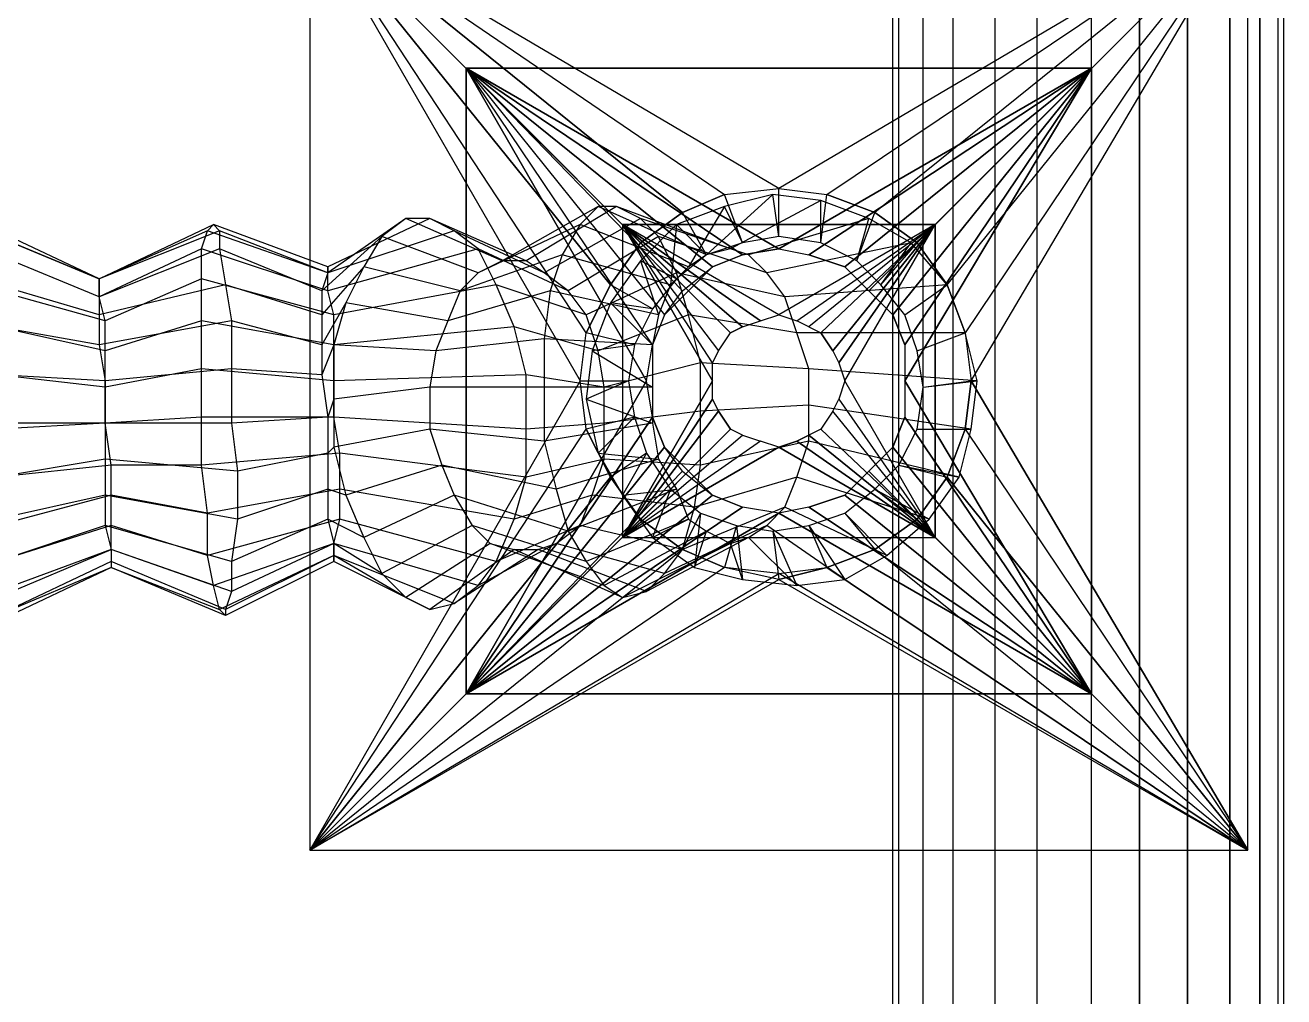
# Model space of a CAD drawing. Header units: metres. Extents: x 114 to 218, y 8 to 180.
# Drawn here: x 136.959 to 140.179, y 49.302 to 51.788 of the extents above; entities that cross this region are included whole.
import ezdxf

# ---------------------------------------------------------------- set-up
doc = ezdxf.new("R2010")
doc.units = ezdxf.units.M
doc.header["$MEASUREMENT"] = 0
for name, color, linetype in [('M-SA2S-ADist', 7, 'Continuous'), ('M-SA2S-Flex', 7, 'Continuous'), ('M-SA4S-Round', 7, 'Continuous')]:
    doc.layers.add(name, color=color, linetype=linetype)

msp = doc.modelspace()

# ---------------------------------------------------------------- linework, layer by layer
at = {"layer": 'M-SA2S-ADist', "color": 3, "true_color": 0x00ff00}
for points in [[(140.0865, 52.0774), (137.6869, 52.0774), (137.6869, 49.6778), (140.0865, 49.6778), (140.0865, 52.0774), (137.6869, 52.0774), (137.6869, 49.6778), (140.0865, 49.6778), (140.0865, 52.0774)], [(138.7483, 51.3544), (138.8867, 51.3698), (137.6869, 52.0774), (138.3791, 50.8776), (138.3945, 51.0007)], [(138.3945, 51.0007), (137.6869, 52.0774), (138.3791, 50.8776), (138.3945, 51.0007)], [(138.8867, 51.3698), (137.6869, 52.0774), (138.7483, 51.3544), (138.8867, 51.3698)], [(138.7483, 51.3544), (138.6406, 51.3083), (137.6869, 52.0774), (138.7483, 51.3544)], [(138.456, 51.1237), (138.3945, 51.0007), (137.6869, 52.0774), (138.456, 51.1237)], [(137.6869, 52.0774), (138.5329, 51.2314)], [(138.456, 51.1237), (137.6869, 52.0774), (138.6406, 51.3083)], [(137.6869, 52.0774), (138.5329, 51.2314)], [(139.3635, 51.0007), (139.3789, 50.8776), (140.0865, 52.0774), (138.8867, 51.3698), (139.0098, 51.3544)], [(139.0098, 51.3544), (140.0865, 52.0774), (138.8867, 51.3698), (139.0098, 51.3544)], [(139.1328, 51.3083), (139.0098, 51.3544), (140.0865, 52.0774), (139.1328, 51.3083)], [(139.2405, 51.2314), (140.0865, 52.0774), (139.1328, 51.3083)], [(140.0865, 52.0774), (139.2405, 51.2314)], [(139.3635, 51.0007), (139.3174, 51.1237), (140.0865, 52.0774), (139.3635, 51.0007)], [(139.3174, 51.1237), (140.0865, 52.0774)], [(139.3789, 50.8776), (140.0865, 52.0774), (139.3635, 51.0007), (139.3789, 50.8776)], [(138.0868, 51.6775), (138.0868, 50.0778), (139.6865, 50.0778), (139.6865, 51.6775), (138.0868, 51.6775)], [(139.6865, 50.0778), (138.0868, 50.0778), (138.0868, 51.6775), (139.6865, 51.6775), (139.6865, 50.0778)], [(139.6865, 51.6775), (139.2097, 50.8776), (139.6865, 50.0778), (138.8867, 50.5392), (138.0868, 50.0778), (138.5483, 50.8776), (138.0868, 51.6775), (138.8867, 51.216), (139.6865, 51.6775)], [(138.0868, 51.6775), (138.5483, 50.8776), (138.0868, 50.0778), (138.8867, 50.5392), (139.6865, 50.0778), (139.2097, 50.8776), (139.6865, 51.6775), (138.8867, 51.216), (138.0868, 51.6775)], [(138.5637, 50.7853), (138.5483, 50.8776), (138.5637, 50.9699), (138.0868, 51.6775), (138.5944, 51.0468), (138.5637, 50.9699)], [(138.5944, 51.0468), (138.656, 51.1083), (138.0868, 51.6775), (138.7175, 51.1699), (138.656, 51.1083)], [(138.7175, 51.1699), (138.7944, 51.2006), (138.0868, 51.6775), (138.7944, 51.2006), (138.8867, 51.216), (138.7944, 51.2006), (138.7175, 51.1699), (138.0868, 51.6775), (138.6406, 51.1083), (138.7175, 51.1699)], [(138.5944, 51.0468), (138.5637, 50.9699), (138.0868, 51.6775), (138.5944, 51.0468), (138.6406, 51.1083)], [(138.0868, 51.6775), (138.0868, 51.6775)], [(138.0868, 51.6775), (138.0868, 51.6775)], [(138.8867, 51.216), (138.9636, 51.2006), (139.6865, 51.6775), (139.0559, 51.1699), (138.9636, 51.2006)], [(139.6865, 51.6775), (138.9636, 51.2006), (139.0559, 51.1699)], [(139.0559, 51.1699), (139.1174, 51.1083), (139.6865, 51.6775), (139.1789, 51.0468), (139.1174, 51.1083)], [(139.1174, 51.1083), (139.0559, 51.1699), (139.6865, 51.6775), (139.1174, 51.1083), (139.1789, 51.0468)], [(139.1789, 51.0468), (139.2097, 50.9699), (139.6865, 51.6775)], [(139.2097, 50.9699), (139.1789, 51.0468), (139.6865, 51.6775), (139.2097, 50.9699), (139.2097, 50.8776), (139.2097, 50.7853)], [(139.6865, 51.6775), (139.6865, 51.6775)], [(139.6865, 51.6775), (139.6865, 51.6775)], [(138.7483, 51.3544), (138.6406, 51.3083), (138.7483, 51.3544), (138.8867, 51.3698), (139.0098, 51.3544)], [(138.7483, 51.3544), (138.7483, 51.3544)], [(138.7483, 51.3544), (138.7483, 51.3544)], [(138.7483, 51.3544), (138.7483, 51.3544)], [(138.8867, 51.3698), (138.8867, 51.3698)], [(138.8867, 51.3698), (138.8867, 51.3698)], [(138.8867, 51.3698), (138.8867, 51.3698)], [(139.1328, 51.3083), (139.0098, 51.3544), (139.1328, 51.3083)], [(139.0098, 51.3544), (139.0098, 51.3544)], [(139.0098, 51.3544), (139.0098, 51.3544)], [(139.0098, 51.3544), (139.0098, 51.3544)], [(138.456, 51.1237), (138.5329, 51.2314), (138.6406, 51.3083)], [(138.6406, 51.3083), (138.5329, 51.2314), (138.6406, 51.3083)], [(138.6406, 51.3083), (138.6406, 51.3083)], [(138.6406, 51.3083), (138.6406, 51.3083)], [(138.6406, 51.3083), (138.6406, 51.3083)], [(139.2405, 51.2314), (139.1328, 51.3083), (139.2405, 51.2314)], [(139.1328, 51.3083), (139.2405, 51.2314), (139.3174, 51.1237)], [(139.1328, 51.3083), (139.1328, 51.3083)], [(139.1328, 51.3083), (139.1328, 51.3083)], [(139.1328, 51.3083), (139.1328, 51.3083)], [(138.7175, 50.8315), (138.7175, 50.8776), (138.7175, 50.9238), (138.4868, 51.2775), (138.7329, 50.9545), (138.7175, 50.9238)], [(138.7329, 50.9545), (138.7636, 51.0007), (138.4868, 51.2775), (138.7944, 51.016), (138.7636, 51.0007)], [(138.7944, 51.016), (138.8405, 51.0314), (138.4868, 51.2775)], [(139.2866, 50.4777), (139.2866, 51.2775), (138.4868, 51.2775), (138.4868, 50.4777), (139.2866, 50.4777), (139.0559, 50.8776), (139.2866, 51.2775), (138.8867, 51.0468), (138.4868, 51.2775), (138.7175, 50.8776), (138.4868, 50.4777), (138.8867, 50.7084), (139.2866, 50.4777)], [(138.4868, 51.2775), (138.4868, 50.4777), (138.7175, 50.8776), (138.4868, 51.2775)], [(138.7175, 50.9238), (138.4868, 51.2775)], [(138.7636, 51.0007), (138.4868, 51.2775), (138.7329, 50.9545), (138.7636, 51.0007), (138.7944, 51.016), (138.4868, 51.2775), (138.8405, 51.0314)], [(138.8867, 51.0468), (138.4868, 51.2775), (139.2866, 51.2775), (138.8867, 51.0468)], [(138.4868, 51.2775), (138.4868, 51.2775)], [(138.4868, 51.2775), (138.4868, 51.2775)], [(138.7944, 51.016), (138.8405, 51.0314), (138.8867, 51.0468), (138.9328, 51.0314), (139.2866, 51.2775)], [(138.8405, 51.0314), (138.8867, 51.0468), (138.9328, 51.0314), (139.2866, 51.2775), (138.9636, 51.016), (138.9328, 51.0314)], [(138.9636, 51.016), (138.9944, 51.0007), (139.2866, 51.2775), (138.9636, 51.016), (138.9328, 51.0314)], [(138.9636, 51.016), (138.9944, 51.0007), (139.2866, 51.2775), (139.0251, 50.9545), (138.9944, 51.0007)], [(138.9944, 51.0007), (139.0251, 50.9545), (139.2866, 51.2775), (139.0405, 50.9238)], [(139.0251, 50.9545), (139.0405, 50.9238), (139.2866, 51.2775)], [(139.0559, 50.8776), (139.2866, 51.2775), (139.2866, 50.4777), (139.0559, 50.8776)], [(139.2866, 51.2775), (139.2866, 51.2775)], [(139.2866, 51.2775), (139.2866, 51.2775)], [(138.5329, 51.2314), (138.456, 51.1237), (138.5329, 51.2314)], [(138.5329, 51.2314), (138.5329, 51.2314)], [(138.5329, 51.2314), (138.5329, 51.2314)], [(138.5329, 51.2314), (138.5329, 51.2314)], [(139.3174, 51.1237), (139.2405, 51.2314), (139.3174, 51.1237)], [(139.2405, 51.2314), (139.2405, 51.2314)], [(139.2405, 51.2314), (139.2405, 51.2314)], [(139.2405, 51.2314), (139.2405, 51.2314)], [(138.7944, 51.2006), (138.7944, 51.2006)], [(138.8867, 51.216), (138.9636, 51.2006)], [(138.8867, 51.216), (138.8867, 51.216)], [(138.8867, 51.216), (138.8867, 51.216)], [(138.9636, 51.2006), (138.9636, 51.2006)], [(138.9636, 51.2006), (138.9636, 51.2006)], [(138.7175, 51.1699), (138.7175, 51.1699)], [(138.7175, 51.1699), (138.7175, 51.1699)], [(139.0559, 51.1699), (139.0559, 51.1699)], [(139.0559, 51.1699), (139.0559, 51.1699)], [(138.456, 51.1237), (138.3945, 51.0007), (138.456, 51.1237)], [(138.456, 51.1237), (138.456, 51.1237)], [(138.456, 51.1237), (138.456, 51.1237)], [(138.456, 51.1237), (138.456, 51.1237)], [(138.6406, 51.1083), (138.6406, 51.1083)], [(138.656, 51.1083), (138.656, 51.1083)], [(139.1174, 51.1083), (139.1174, 51.1083)], [(139.1174, 51.1083), (139.1174, 51.1083)], [(139.3635, 51.0007), (139.3174, 51.1237), (139.3635, 51.0007), (139.3789, 50.8776), (139.3635, 50.7546)], [(139.3174, 51.1237), (139.3174, 51.1237)], [(139.3174, 51.1237), (139.3174, 51.1237)], [(139.3174, 51.1237), (139.3174, 51.1237)], [(138.5944, 51.0468), (138.5944, 51.0468)], [(138.5944, 51.0468), (138.5944, 51.0468)], [(138.8405, 51.0314), (138.8405, 51.0314)], [(138.8405, 51.0314), (138.8405, 51.0314)], [(138.8867, 51.0468), (138.8867, 51.0468)], [(138.8867, 51.0468), (138.8867, 51.0468)], [(138.9328, 51.0314), (138.9328, 51.0314)], [(138.9328, 51.0314), (138.9328, 51.0314)], [(139.1789, 51.0468), (139.1789, 51.0468)], [(139.1789, 51.0468), (139.1789, 51.0468)], [(138.3945, 50.7546), (138.456, 50.6315), (138.3945, 50.7546), (138.3791, 50.8776), (138.3945, 51.0007)], [(138.3945, 51.0007), (138.3945, 51.0007)], [(138.3945, 51.0007), (138.3945, 51.0007)], [(138.3945, 51.0007), (138.3945, 51.0007)], [(138.7636, 51.0007), (138.7636, 51.0007)], [(138.7636, 51.0007), (138.7636, 51.0007)], [(138.7944, 51.016), (138.7944, 51.016)], [(138.7944, 51.016), (138.7944, 51.016)], [(138.9636, 51.016), (138.9636, 51.016)], [(138.9636, 51.016), (138.9636, 51.016)], [(138.9944, 51.0007), (138.9944, 51.0007)], [(138.9944, 51.0007), (138.9944, 51.0007)], [(139.3635, 51.0007), (139.3635, 51.0007)], [(139.3635, 51.0007), (139.3635, 51.0007)], [(139.3635, 51.0007), (139.3635, 51.0007)], [(138.5637, 50.7853), (138.5944, 50.7084), (138.0868, 50.0778), (138.5637, 50.7853), (138.5483, 50.8776), (138.5637, 50.9699)], [(138.5637, 50.9699), (138.5637, 50.9699)], [(138.5637, 50.9699), (138.5637, 50.9699)], [(139.2097, 50.9699), (139.2097, 50.8776), (139.2097, 50.7853), (139.6865, 50.0778), (139.1789, 50.7084), (139.2097, 50.7853)], [(139.2097, 50.9699), (139.2097, 50.9699)], [(139.2097, 50.9699), (139.2097, 50.9699)], [(138.7175, 50.8315), (138.7175, 50.8776), (138.7175, 50.9238), (138.7329, 50.9545)], [(138.7329, 50.9545), (138.7329, 50.9545)], [(138.7329, 50.9545), (138.7329, 50.9545)], [(139.0251, 50.9545), (139.0405, 50.9238), (139.0559, 50.8776), (139.0405, 50.8315), (139.2866, 50.4777)], [(139.0251, 50.9545), (139.0251, 50.9545)], [(139.0251, 50.9545), (139.0251, 50.9545)], [(138.7175, 50.9238), (138.7175, 50.9238)], [(138.7175, 50.9238), (138.7175, 50.9238)], [(139.0405, 50.9238), (139.0559, 50.8776), (139.0405, 50.8315), (139.2866, 50.4777), (139.0251, 50.8007), (139.0405, 50.8315)], [(139.0405, 50.9238), (139.0405, 50.9238)], [(139.0405, 50.9238), (139.0405, 50.9238)], [(138.3945, 50.7546), (138.3791, 50.8776), (137.6869, 49.6778), (138.8867, 50.3854), (138.7483, 50.4008)], [(138.3791, 50.8776), (137.6869, 49.6778), (138.3945, 50.7546), (138.3791, 50.8776)], [(138.3791, 50.8776), (138.3791, 50.8776)], [(138.3791, 50.8776), (138.3791, 50.8776)], [(138.3791, 50.8776), (138.3791, 50.8776)], [(138.5483, 50.8776), (138.5483, 50.8776)], [(138.5483, 50.8776), (138.5483, 50.8776)], [(138.7175, 50.8776), (138.7175, 50.8776)], [(138.7175, 50.8776), (138.7175, 50.8776)], [(139.0559, 50.8776), (139.0559, 50.8776)], [(139.0559, 50.8776), (139.0559, 50.8776)], [(139.2097, 50.8776), (139.2097, 50.8776)], [(139.2097, 50.8776), (139.2097, 50.8776)], [(139.3635, 50.7546), (139.3789, 50.8776), (140.0865, 49.6778)], [(139.3635, 50.7546), (140.0865, 49.6778), (139.3789, 50.8776), (139.3635, 50.7546)], [(139.3789, 50.8776), (139.3789, 50.8776)], [(139.3789, 50.8776), (139.3789, 50.8776)], [(139.3789, 50.8776), (139.3789, 50.8776)], [(138.7329, 50.8007), (138.7175, 50.8315), (138.4868, 50.4777)], [(138.4868, 50.4777), (138.7175, 50.8315), (138.7329, 50.8007)], [(138.7175, 50.8315), (138.7175, 50.8315)], [(138.7175, 50.8315), (138.7175, 50.8315)], [(139.0251, 50.8007), (138.9944, 50.7546), (139.2866, 50.4777), (139.0251, 50.8007), (139.0405, 50.8315)], [(139.0405, 50.8315), (139.0405, 50.8315)], [(139.0405, 50.8315), (139.0405, 50.8315)], [(138.5944, 50.7084), (138.5637, 50.7853), (138.0868, 50.0778)], [(138.7944, 50.7392), (138.7636, 50.7546), (138.4868, 50.4777), (138.7329, 50.8007), (138.7636, 50.7546)], [(138.7636, 50.7546), (138.7329, 50.8007), (138.4868, 50.4777)], [(138.5637, 50.7853), (138.5637, 50.7853)], [(138.5637, 50.7853), (138.5637, 50.7853)], [(138.7329, 50.8007), (138.7329, 50.8007)], [(138.7329, 50.8007), (138.7329, 50.8007)], [(139.0251, 50.8007), (138.9944, 50.7546), (139.2866, 50.4777)], [(139.0251, 50.8007), (139.0251, 50.8007)], [(139.0251, 50.8007), (139.0251, 50.8007)], [(139.6865, 50.0778), (139.2097, 50.7853), (139.1789, 50.7084)], [(139.2097, 50.7853), (139.2097, 50.7853)], [(139.2097, 50.7853), (139.2097, 50.7853)], [(138.3945, 50.7546), (138.456, 50.6315), (137.6869, 49.6778), (138.3945, 50.7546)], [(138.3945, 50.7546), (138.3945, 50.7546)], [(138.3945, 50.7546), (138.3945, 50.7546)], [(138.3945, 50.7546), (138.3945, 50.7546)], [(138.7944, 50.7392), (138.7636, 50.7546), (138.4868, 50.4777), (138.7944, 50.7392), (138.8405, 50.7238)], [(138.7636, 50.7546), (138.7636, 50.7546)], [(138.7636, 50.7546), (138.7636, 50.7546)], [(138.9944, 50.7546), (138.9636, 50.7392), (139.2866, 50.4777), (138.9328, 50.7238)], [(138.9944, 50.7546), (138.9636, 50.7392)], [(138.9944, 50.7546), (138.9944, 50.7546)], [(138.9944, 50.7546), (138.9944, 50.7546)], [(139.3174, 50.6315), (139.3635, 50.7546), (139.3174, 50.6315)], [(139.3174, 50.6315), (139.3635, 50.7546), (140.0865, 49.6778), (139.3174, 50.6315)], [(139.3635, 50.7546), (139.3635, 50.7546)], [(139.3635, 50.7546), (139.3635, 50.7546)], [(139.3635, 50.7546), (139.3635, 50.7546)], [(138.9328, 50.7238), (138.8867, 50.7084), (138.8405, 50.7238), (138.4868, 50.4777), (138.7944, 50.7392), (138.8405, 50.7238)], [(138.8867, 50.7084), (138.4868, 50.4777), (139.2866, 50.4777), (138.8867, 50.7084), (138.8405, 50.7238), (138.4868, 50.4777)], [(138.7944, 50.7392), (138.7944, 50.7392)], [(138.7944, 50.7392), (138.7944, 50.7392)], [(138.8405, 50.7238), (138.8405, 50.7238)], [(138.8405, 50.7238), (138.8405, 50.7238)], [(138.8867, 50.7084), (138.9328, 50.7238), (138.9636, 50.7392)], [(138.9328, 50.7238), (139.2866, 50.4777), (138.9636, 50.7392), (138.9328, 50.7238)], [(138.9328, 50.7238), (138.9328, 50.7238)], [(138.9328, 50.7238), (138.9328, 50.7238)], [(138.9636, 50.7392), (138.9636, 50.7392)], [(138.9636, 50.7392), (138.9636, 50.7392)], [(138.7175, 50.5854), (138.656, 50.6469), (138.0868, 50.0778), (138.5944, 50.7084), (138.656, 50.6469)], [(138.6406, 50.6469), (138.7175, 50.5854), (138.0868, 50.0778), (138.6406, 50.6469), (138.5944, 50.7084)], [(138.5944, 50.7084), (138.5944, 50.7084)], [(138.5944, 50.7084), (138.5944, 50.7084)], [(138.8867, 50.7084), (138.8867, 50.7084)], [(138.8867, 50.7084), (138.8867, 50.7084)], [(139.1789, 50.7084), (139.1174, 50.6469), (139.6865, 50.0778), (139.0559, 50.5854), (139.1174, 50.6469)], [(139.1174, 50.6469), (139.1789, 50.7084), (139.6865, 50.0778), (139.1174, 50.6469), (139.0559, 50.5854)], [(139.1789, 50.7084), (139.1789, 50.7084)], [(139.1789, 50.7084), (139.1789, 50.7084)], [(138.6406, 50.6469), (138.6406, 50.6469)], [(138.656, 50.6469), (138.656, 50.6469)], [(139.1174, 50.6469), (139.1174, 50.6469)], [(139.1174, 50.6469), (139.1174, 50.6469)], [(138.6406, 50.4469), (137.6869, 49.6778), (138.456, 50.6315)], [(138.456, 50.6315), (138.5329, 50.5238), (138.456, 50.6315)], [(138.6406, 50.4469), (138.5329, 50.5238), (138.456, 50.6315)], [(138.456, 50.6315), (138.456, 50.6315)], [(138.456, 50.6315), (138.456, 50.6315)], [(138.456, 50.6315), (138.456, 50.6315)], [(139.3174, 50.6315), (139.2405, 50.5238), (139.1328, 50.4469), (139.0098, 50.4008)], [(139.3174, 50.6315), (140.0865, 49.6778), (139.1328, 50.4469)], [(139.2405, 50.5238), (139.3174, 50.6315), (139.2405, 50.5238)], [(139.3174, 50.6315), (139.3174, 50.6315)], [(139.3174, 50.6315), (139.3174, 50.6315)], [(139.3174, 50.6315), (139.3174, 50.6315)], [(138.9636, 50.5546), (138.8867, 50.5392), (138.7944, 50.5546), (138.0868, 50.0778), (138.7175, 50.5854), (138.7944, 50.5546)], [(138.0868, 50.0778), (138.7944, 50.5546), (138.7175, 50.5854)], [(138.7175, 50.5854), (138.7175, 50.5854)], [(138.7175, 50.5854), (138.7175, 50.5854)], [(138.9636, 50.5546), (139.0559, 50.5854), (139.6865, 50.0778), (138.9636, 50.5546), (138.8867, 50.5392), (138.7944, 50.5546)], [(139.0559, 50.5854), (138.9636, 50.5546), (139.6865, 50.0778)], [(139.0559, 50.5854), (139.0559, 50.5854)], [(139.0559, 50.5854), (139.0559, 50.5854)], [(138.7944, 50.5546), (138.7944, 50.5546)], [(138.7944, 50.5546), (138.7944, 50.5546)], [(138.9636, 50.5546), (138.9636, 50.5546)], [(138.9636, 50.5546), (138.9636, 50.5546)], [(138.6406, 50.4469), (137.6869, 49.6778), (138.5329, 50.5238)], [(137.6869, 49.6778), (138.5329, 50.5238)], [(138.5329, 50.5238), (138.6406, 50.4469), (138.5329, 50.5238)], [(138.5329, 50.5238), (138.5329, 50.5238)], [(138.5329, 50.5238), (138.5329, 50.5238)], [(138.5329, 50.5238), (138.5329, 50.5238)], [(138.8867, 50.5392), (138.8867, 50.5392)], [(138.8867, 50.5392), (138.8867, 50.5392)], [(139.1328, 50.4469), (139.2405, 50.5238), (139.1328, 50.4469)], [(139.2405, 50.5238), (140.0865, 49.6778), (139.1328, 50.4469)], [(140.0865, 49.6778), (139.2405, 50.5238)], [(139.2405, 50.5238), (139.2405, 50.5238)], [(139.2405, 50.5238), (139.2405, 50.5238)], [(139.2405, 50.5238), (139.2405, 50.5238)], [(138.4868, 50.4777), (138.4868, 50.4777)], [(138.4868, 50.4777), (138.4868, 50.4777)], [(139.2866, 50.4777), (139.2866, 50.4777)], [(139.2866, 50.4777), (139.2866, 50.4777)], [(138.6406, 50.4469), (138.7483, 50.4008), (137.6869, 49.6778)], [(138.6406, 50.4469), (138.7483, 50.4008), (138.6406, 50.4469)], [(138.6406, 50.4469), (138.6406, 50.4469)], [(138.6406, 50.4469), (138.6406, 50.4469)], [(138.6406, 50.4469), (138.6406, 50.4469)], [(138.8867, 50.37), (139.0098, 50.4008), (139.1328, 50.4469), (139.0098, 50.4008)], [(139.1328, 50.4469), (139.1328, 50.4469)], [(139.1328, 50.4469), (139.1328, 50.4469)], [(139.1328, 50.4469), (139.1328, 50.4469)], [(138.7483, 50.4008), (137.6869, 49.6778), (138.8867, 50.37), (138.7483, 50.4008)], [(138.8867, 50.37), (138.7483, 50.4008)], [(138.7483, 50.4008), (138.7483, 50.4008)], [(138.7483, 50.4008), (138.7483, 50.4008)], [(138.7483, 50.4008), (138.7483, 50.4008)], [(138.8867, 50.3854), (139.0098, 50.4008), (140.0865, 49.6778), (138.8867, 50.3854)], [(138.8867, 50.37), (140.0865, 49.6778), (139.0098, 50.4008), (138.8867, 50.37)], [(139.0098, 50.4008), (139.0098, 50.4008)], [(139.0098, 50.4008), (139.0098, 50.4008)], [(139.0098, 50.4008), (139.0098, 50.4008)], [(138.8867, 50.3854), (138.8867, 50.3854)], [(138.8867, 50.37), (138.8867, 50.37)], [(138.8867, 50.37), (138.8867, 50.37)], [(138.0868, 50.0778), (138.0868, 50.0778)], [(138.0868, 50.0778), (138.0868, 50.0778)], [(139.6865, 50.0778), (139.6865, 50.0778)], [(139.6865, 50.0778), (139.6865, 50.0778)], [(137.6869, 49.6778), (137.6869, 49.6778)], [(137.6869, 49.6778), (137.6869, 49.6778)], [(140.0865, 49.6778), (140.0865, 49.6778)], [(140.0865, 49.6778), (140.0865, 49.6778)]]:
    msp.add_lwpolyline(points, dxfattribs=at)
at = {"layer": 'M-SA2S-Flex', "color": 5, "true_color": 0x0000ff}
for points in [[(139.1328, 51.3083), (139.2405, 51.2314), (139.3174, 51.1237), (139.3635, 51.0007), (139.3789, 50.8776), (139.3635, 50.7546), (139.3174, 50.6315), (139.2405, 50.5238), (139.1328, 50.4469), (139.0098, 50.4008), (138.8867, 50.37), (138.7483, 50.4008), (138.6406, 50.4469), (138.5329, 50.5238), (138.456, 50.6315), (138.3945, 50.7546), (138.3791, 50.8776), (138.3945, 51.0007), (138.456, 51.1237), (138.5329, 51.2314), (138.6406, 51.3083), (138.7483, 51.3544), (138.8867, 51.3698), (139.0098, 51.3544), (139.1328, 51.3083)], [(138.8713, 51.3544), (138.7483, 51.3237), (138.656, 51.1699)], [(138.9944, 51.3391), (138.8713, 51.3544), (138.7021, 51.2006)], [(138.7944, 51.2314), (138.7483, 51.3544)], [(138.7483, 51.3544), (138.7483, 51.3544)], [(138.9944, 51.2314), (138.8867, 51.2468), (138.8713, 51.3544)], [(138.8713, 51.3544), (138.8713, 51.3544)], [(138.8867, 51.2468), (138.8867, 51.3698)], [(138.8867, 51.3698), (138.8867, 51.3698)], [(138.9944, 51.2314), (139.0098, 51.3544)], [(139.0098, 51.3544), (139.0098, 51.3544)], [(138.4252, 51.3237), (138.3791, 51.2775), (138.1176, 51.1545)], [(138.4714, 51.3237), (138.4252, 51.3237), (138.1791, 51.1852)], [(138.5329, 51.2929), (138.4714, 51.3237), (138.2407, 51.1852)], [(138.7636, 51.216), (138.7021, 51.2006), (138.4252, 51.3237)], [(138.4252, 51.3237), (138.4252, 51.3237)], [(138.8098, 51.2006), (138.7636, 51.216), (138.4714, 51.3237)], [(138.4714, 51.3237), (138.4714, 51.3237)], [(138.7483, 51.3237), (138.6252, 51.2775), (138.6098, 51.1237)], [(138.8867, 51.2468), (138.7944, 51.2314), (138.7483, 51.3237)], [(138.7483, 51.3237), (138.7483, 51.3237)], [(139.1174, 51.2929), (138.9944, 51.3391), (138.7636, 51.216)], [(139.0867, 51.1852), (138.9944, 51.2314), (138.9944, 51.3391)], [(138.9944, 51.3391), (138.9944, 51.3391)], [(137.933, 51.2929), (137.8715, 51.2468), (137.7177, 51.1083)], [(138.0561, 51.2621), (137.9946, 51.2929), (137.7331, 51.1699)], [(137.9946, 51.2929), (137.933, 51.2929), (137.7331, 51.1545)], [(138.2407, 51.1852), (138.1791, 51.1852), (137.933, 51.2929)], [(137.933, 51.2929), (137.933, 51.2929)], [(138.2868, 51.1545), (138.2407, 51.1852), (137.9946, 51.2929)], [(137.9946, 51.2929), (137.9946, 51.2929)], [(138.5791, 51.2468), (138.5329, 51.2929), (138.2868, 51.1545)], [(138.8559, 51.1545), (138.8098, 51.2006), (138.5329, 51.2929)], [(138.5329, 51.2929), (138.5329, 51.2929)], [(138.7021, 51.2006), (138.6406, 51.3083)], [(138.6406, 51.3083), (138.6406, 51.3083)], [(139.2251, 51.2314), (139.1174, 51.2929), (138.8098, 51.2006)], [(139.0867, 51.1852), (139.1328, 51.3083)], [(139.1482, 51.1237), (139.0867, 51.1852), (139.1174, 51.2929)], [(139.1174, 51.2929), (139.1174, 51.2929)], [(139.1328, 51.3083), (139.1328, 51.3083)], [(136.8871, 51.2468), (137.1486, 51.1391), (136.8871, 51.2621)], [(137.41, 51.216), (137.4254, 51.2621), (137.1486, 51.1391), (137.4408, 51.2775), (137.4254, 51.2621)], [(137.4408, 51.2775), (137.4562, 51.2621), (137.1486, 51.1391)], [(137.4562, 51.2621), (137.4562, 51.216), (137.1486, 51.093)], [(137.7331, 51.1083), (137.7331, 51.1545), (137.4254, 51.2621)], [(137.4254, 51.2621), (137.4254, 51.2621)], [(137.7331, 51.1545), (137.7331, 51.1699), (137.4408, 51.2775)], [(137.4408, 51.2775), (137.4408, 51.2775)], [(137.7331, 51.1699), (137.7331, 51.1545), (137.4562, 51.2621)], [(137.4562, 51.2621), (137.4562, 51.2621)], [(138.1176, 51.216), (138.0561, 51.2621), (137.7331, 51.1545)], [(138.3483, 51.1083), (138.2868, 51.1545), (138.0561, 51.2621)], [(138.0561, 51.2621), (138.0561, 51.2621)], [(138.3791, 51.2775), (138.333, 51.2006), (138.0715, 51.1083)], [(138.7021, 51.2006), (138.656, 51.1699), (138.3791, 51.2775)], [(138.3791, 51.2775), (138.3791, 51.2775)], [(138.6252, 51.2775), (138.5329, 51.1852), (138.5791, 51.0468)], [(138.7944, 51.2314), (138.7021, 51.2006), (138.6252, 51.2775)], [(138.6252, 51.2775), (138.6252, 51.2775)], [(137.1486, 51.093), (137.1486, 51.1391), (136.8871, 51.2468)], [(137.8715, 51.2468), (137.8253, 51.1699), (137.7177, 51.0468)], [(138.1791, 51.1852), (138.1176, 51.1545), (137.8715, 51.2468)], [(137.8715, 51.2468), (137.8715, 51.2468)], [(138.6252, 51.1545), (138.5791, 51.2468), (138.3483, 51.1083)], [(138.6252, 51.1391), (138.5329, 51.2314)], [(138.5329, 51.2314), (138.5329, 51.2314)], [(138.9021, 51.093), (138.8559, 51.1545), (138.5791, 51.2468)], [(138.5791, 51.2468), (138.5791, 51.2468)], [(138.7944, 51.2314), (138.7944, 51.2314)], [(139.3174, 51.1237), (139.2251, 51.2314), (138.8559, 51.1545)], [(138.8867, 51.2468), (138.8867, 51.2468)], [(138.9944, 51.2314), (138.9944, 51.2314)], [(139.1482, 51.1237), (139.2405, 51.2314)], [(139.2097, 51.0468), (139.1482, 51.1237), (139.2251, 51.2314)], [(139.2251, 51.2314), (139.2251, 51.2314)], [(139.2405, 51.2314), (139.2405, 51.2314)], [(137.1639, 51.0314), (137.1486, 51.093), (136.8871, 51.2006)], [(137.1486, 51.1391), (137.1486, 51.093), (136.8871, 51.2006)], [(137.41, 51.1391), (137.41, 51.216), (137.1486, 51.093)], [(137.4562, 51.216), (137.4716, 51.1237), (137.1486, 51.0468)], [(137.7484, 51.0468), (137.7331, 51.1083), (137.41, 51.216)], [(137.41, 51.216), (137.41, 51.216)], [(137.7331, 51.1545), (137.7177, 51.1083), (137.4562, 51.216)], [(137.4562, 51.216), (137.4562, 51.216)], [(138.1637, 51.1237), (138.1176, 51.216), (137.7331, 51.1083)], [(138.333, 51.2006), (138.3022, 51.1083), (138.0407, 51.0314)], [(138.3945, 51.0468), (138.3483, 51.1083), (138.1176, 51.216)], [(138.1176, 51.216), (138.1176, 51.216)], [(138.656, 51.1699), (138.6098, 51.1237), (138.333, 51.2006)], [(138.333, 51.2006), (138.333, 51.2006)], [(138.7021, 51.2006), (138.6252, 51.1391), (138.5329, 51.1852)], [(138.7021, 51.2006), (138.7021, 51.2006)], [(138.7021, 51.2006), (138.7021, 51.2006)], [(138.7636, 51.216), (138.7636, 51.216)], [(138.8098, 51.2006), (138.8098, 51.2006)], [(137.8253, 51.1699), (137.7792, 51.0776), (137.7177, 50.9699)], [(137.7331, 51.1699), (137.7331, 51.1699)], [(138.1176, 51.1545), (138.0715, 51.1083), (137.8253, 51.1699)], [(137.8253, 51.1699), (137.8253, 51.1699)], [(138.1791, 51.1852), (138.1791, 51.1852)], [(138.2407, 51.1852), (138.2407, 51.1852)], [(138.5329, 51.1852), (138.456, 51.0776), (138.5637, 50.9699)], [(138.5329, 51.1852), (138.5329, 51.1852)], [(138.656, 51.1699), (138.656, 51.1699)], [(139.0867, 51.1852), (139.0867, 51.1852)], [(137.1486, 51.1391), (137.1486, 51.1391)], [(137.41, 51.0314), (137.41, 51.1391), (137.1639, 51.0314)], [(137.7484, 50.9699), (137.7484, 51.0468), (137.41, 51.1391)], [(137.41, 51.1391), (137.41, 51.1391)], [(137.7331, 51.1545), (137.7331, 51.1545)], [(137.7331, 51.1545), (137.7331, 51.1545)], [(138.1176, 51.1545), (138.1176, 51.1545)], [(138.2868, 51.1545), (138.2868, 51.1545)], [(138.656, 51.0468), (138.6252, 51.1545), (138.3945, 51.0468)], [(138.6252, 51.1391), (138.5637, 51.0622), (138.456, 51.0776)], [(138.9328, 51.0007), (138.9021, 51.093), (138.6252, 51.1545)], [(138.6252, 51.1545), (138.6252, 51.1545)], [(138.6252, 51.1391), (138.6252, 51.1391)], [(138.8559, 51.1545), (138.8559, 51.1545)], [(137.1486, 51.093), (137.1486, 51.0468), (136.8871, 51.1237)], [(137.1639, 50.9545), (137.1639, 51.0314), (136.8871, 51.1083)], [(137.4716, 51.1237), (137.487, 51.0314), (137.1486, 50.9699)], [(137.7177, 51.1083), (137.7177, 51.0468), (137.4716, 51.1237)], [(137.4716, 51.1237), (137.4716, 51.1237)], [(137.7177, 51.1083), (137.7177, 51.1083)], [(137.7331, 51.1083), (137.7331, 51.1083)], [(138.2099, 51.016), (138.1637, 51.1237), (137.7484, 51.0468)], [(138.0715, 51.1083), (138.0407, 51.0314), (137.7792, 51.0776)], [(138.3022, 51.1083), (138.2868, 50.9853), (138.0099, 50.9545)], [(138.0715, 51.1083), (138.0715, 51.1083)], [(138.4252, 50.9545), (138.3945, 51.0468), (138.1637, 51.1237)], [(138.1637, 51.1237), (138.1637, 51.1237)], [(138.6098, 51.1237), (138.5791, 51.0468), (138.3022, 51.1083)], [(138.3022, 51.1083), (138.3022, 51.1083)], [(138.3483, 51.1083), (138.3483, 51.1083)], [(138.5637, 51.0622), (138.456, 51.1237)], [(138.456, 51.1237), (138.456, 51.1237)], [(138.6098, 51.1237), (138.6098, 51.1237)], [(139.3635, 51.0007), (139.3174, 51.1237), (138.9021, 51.093)], [(139.1482, 51.1237), (139.1482, 51.1237)], [(139.2097, 51.0468), (139.3174, 51.1237)], [(139.2405, 50.9545), (139.2097, 51.0468), (139.3174, 51.1237)], [(139.3174, 51.1237), (139.3174, 51.1237)], [(139.3174, 51.1237), (139.3174, 51.1237)], [(137.1486, 51.093), (137.1486, 51.093)], [(137.1486, 51.093), (137.1486, 51.093)], [(137.7792, 51.0776), (137.7484, 50.9699), (137.7177, 50.893)], [(137.7792, 51.0776), (137.7792, 51.0776)], [(138.456, 51.0776), (138.4099, 50.9545), (138.5637, 50.8622)], [(138.456, 51.0776), (138.456, 51.0776)], [(138.9021, 51.093), (138.9021, 51.093)], [(137.1486, 51.0468), (137.1486, 50.9699), (136.8871, 51.016)], [(137.1486, 51.0468), (137.1486, 51.0468)], [(137.41, 50.9084), (137.41, 51.0314), (137.1639, 50.9545)], [(137.487, 51.0314), (137.487, 50.9084), (137.1639, 50.8776)], [(137.1639, 51.0314), (137.1639, 51.0314)], [(137.7484, 50.8776), (137.7484, 50.9699), (137.41, 51.0314)], [(137.41, 51.0314), (137.41, 51.0314)], [(137.7177, 51.0468), (137.7177, 50.9699), (137.487, 51.0314)], [(137.487, 51.0314), (137.487, 51.0314)], [(137.7177, 51.0468), (137.7177, 51.0468)], [(137.7484, 51.0468), (137.7484, 51.0468)], [(138.0407, 51.0314), (138.0099, 50.9545), (137.7484, 50.9699)], [(138.0407, 51.0314), (138.0407, 51.0314)], [(138.5791, 51.0468), (138.5637, 50.9699), (138.2868, 50.9853)], [(138.3945, 51.0468), (138.3945, 51.0468)], [(138.5637, 51.0622), (138.5175, 50.9699), (138.4099, 50.9545)], [(138.6867, 50.9238), (138.656, 51.0468), (138.4252, 50.9545)], [(138.5637, 51.0622), (138.5637, 51.0622)], [(138.5791, 51.0468), (138.5791, 51.0468)], [(138.9636, 50.9084), (138.9328, 51.0007), (138.656, 51.0468)], [(138.656, 51.0468), (138.656, 51.0468)], [(139.2097, 51.0468), (139.2097, 51.0468)], [(137.1639, 50.8622), (137.1639, 50.9545), (136.8871, 51.016)], [(138.2407, 50.893), (138.2099, 51.016), (137.7484, 50.9699)], [(138.4406, 50.8622), (138.4252, 50.9545), (138.2099, 51.016)], [(138.2099, 51.016), (138.2099, 51.016)], [(138.5175, 50.9699), (138.3945, 51.0007)], [(138.3945, 51.0007), (138.3945, 51.0007)], [(139.3943, 50.8776), (139.3635, 51.0007), (138.9328, 51.0007)], [(138.9328, 51.0007), (138.9328, 51.0007)], [(139.2405, 50.9545), (139.3635, 51.0007)], [(139.2559, 50.8622), (139.2405, 50.9545), (139.3635, 51.0007)], [(139.3635, 51.0007), (139.3635, 51.0007)], [(139.3635, 51.0007), (139.3635, 51.0007)], [(137.1486, 50.9699), (137.1639, 50.8776), (136.8871, 50.893)], [(137.1486, 50.9699), (137.1486, 50.9699)], [(137.7177, 50.9699), (137.7177, 50.893), (137.487, 50.9084)], [(137.7177, 50.9699), (137.7177, 50.9699)], [(137.7484, 50.9699), (137.7484, 50.8315), (137.7331, 50.7853)], [(137.7484, 50.9699), (137.7484, 50.9699)], [(137.7484, 50.9699), (137.7484, 50.9699)], [(138.2868, 50.9853), (138.2868, 50.8622), (137.9946, 50.8622)], [(138.2868, 50.9853), (138.2868, 50.9853)], [(138.5637, 50.9699), (138.5637, 50.8622), (138.2868, 50.8622)], [(138.5175, 50.9699), (138.5022, 50.8776), (138.3945, 50.8315), (138.4252, 50.693), (138.5791, 50.6776)], [(138.5175, 50.9699), (138.5175, 50.9699)], [(138.5637, 50.9699), (138.5637, 50.9699)], [(137.1639, 50.9545), (137.1639, 50.9545)], [(138.0099, 50.9545), (137.9946, 50.8622), (137.7484, 50.8315)], [(138.0099, 50.9545), (138.0099, 50.9545)], [(138.4099, 50.9545), (138.3945, 50.8315), (138.5637, 50.7699), (138.5791, 50.6776), (138.3176, 50.6007)], [(138.4099, 50.9545), (138.4099, 50.9545)], [(138.4252, 50.9545), (138.4252, 50.9545)], [(139.2405, 50.9545), (139.2405, 50.9545)], [(137.41, 50.7853), (137.41, 50.9084), (137.1639, 50.8622)], [(137.487, 50.9084), (137.487, 50.7699), (137.1639, 50.7699)], [(137.7484, 50.7853), (137.7484, 50.8776), (137.41, 50.9084)], [(137.41, 50.9084), (137.41, 50.9084)], [(137.487, 50.9084), (137.487, 50.9084)], [(138.6867, 50.8007), (138.6867, 50.9238), (138.4406, 50.8622)], [(138.9636, 50.8161), (138.9636, 50.9084), (138.6867, 50.9238)], [(138.6867, 50.9238), (138.6867, 50.9238)], [(139.3789, 50.7546), (139.3943, 50.8776), (138.9636, 50.9084)], [(138.9636, 50.9084), (138.9636, 50.9084)], [(137.1639, 50.7699), (137.1639, 50.8622), (136.8871, 50.893)], [(137.1639, 50.8776), (137.1639, 50.7699), (136.8871, 50.7699)], [(137.1639, 50.8776), (137.1639, 50.8776)], [(137.7177, 50.893), (137.7331, 50.7853), (137.487, 50.7699)], [(137.7177, 50.893), (137.7177, 50.893)], [(138.2407, 50.7546), (138.2407, 50.893), (137.7484, 50.8776)], [(137.7484, 50.8776), (137.7484, 50.8776)], [(138.4406, 50.7699), (138.4406, 50.8622), (138.2407, 50.893)], [(138.2407, 50.893), (138.2407, 50.893)], [(138.3791, 50.8776), (138.5022, 50.8776), (138.5175, 50.7853), (138.4252, 50.693)], [(138.3791, 50.8776), (138.3791, 50.8776)], [(138.5022, 50.8776), (138.5022, 50.8776)], [(139.2405, 50.7546), (139.2559, 50.8622), (139.3943, 50.8776)], [(139.2559, 50.8622), (139.3789, 50.8776)], [(139.3789, 50.8776), (139.3789, 50.8776)], [(139.3943, 50.8776), (139.3943, 50.8776)], [(137.1639, 50.8622), (137.1639, 50.8622)], [(137.9946, 50.8622), (137.9946, 50.7546), (137.7484, 50.7084), (137.7792, 50.5854), (137.7331, 50.6007)], [(138.2868, 50.8622), (138.2868, 50.7238), (137.9946, 50.7546), (138.0253, 50.6623), (137.7792, 50.5854)], [(137.9946, 50.8622), (137.9946, 50.8622)], [(138.5637, 50.8622), (138.5637, 50.7699), (138.2868, 50.7238), (138.3176, 50.6007), (138.0253, 50.6623)], [(138.2868, 50.8622), (138.2868, 50.8622)], [(138.4406, 50.8622), (138.4406, 50.8622)], [(138.5637, 50.8622), (138.5637, 50.8622)], [(139.2559, 50.8622), (139.2559, 50.8622)], [(137.7484, 50.8315), (137.7484, 50.7084), (137.7331, 50.693), (137.7331, 50.6007), (137.5023, 50.5238)], [(137.7484, 50.8315), (137.7484, 50.8315)], [(138.3945, 50.8315), (138.3945, 50.8315)], [(138.9636, 50.7238), (138.9636, 50.8161), (138.6867, 50.8007)], [(139.3481, 50.6315), (139.3789, 50.7546), (138.9636, 50.8161)], [(138.9636, 50.8161), (138.9636, 50.8161)], [(137.7331, 50.7853), (137.7331, 50.693), (137.5023, 50.6469), (137.5023, 50.5238), (137.1639, 50.5854)], [(137.41, 50.6623), (137.41, 50.7853), (137.1639, 50.7699)], [(137.7638, 50.693), (137.7484, 50.7853), (137.41, 50.7853)], [(137.41, 50.7853), (137.41, 50.7853)], [(137.7331, 50.7853), (137.7331, 50.7853)], [(138.2407, 50.6315), (138.2407, 50.7546), (137.7484, 50.7853)], [(137.7484, 50.7853), (137.7484, 50.7853)], [(138.5175, 50.7853), (138.3945, 50.7546)], [(138.6867, 50.6623), (138.6867, 50.8007), (138.4406, 50.7699)], [(138.5175, 50.7853), (138.5483, 50.693), (138.4868, 50.5854)], [(138.5175, 50.7853), (138.5175, 50.7853)], [(138.6867, 50.8007), (138.6867, 50.8007)], [(137.487, 50.7699), (137.5023, 50.6469), (137.1639, 50.6776), (137.1639, 50.5854), (136.8871, 50.5238)], [(137.1793, 50.6623), (137.1639, 50.7699), (136.8871, 50.7546)], [(137.1639, 50.7699), (137.1639, 50.6776), (136.8871, 50.6315)], [(137.1639, 50.7699), (137.1639, 50.7699)], [(137.1639, 50.7699), (137.1639, 50.7699)], [(137.487, 50.7699), (137.487, 50.7699)], [(137.9946, 50.7546), (137.9946, 50.7546)], [(138.4406, 50.6776), (138.4406, 50.7699), (138.2407, 50.7546)], [(138.2407, 50.7546), (138.2407, 50.7546)], [(138.3945, 50.7546), (138.3945, 50.7546)], [(138.4406, 50.7699), (138.4406, 50.7699)], [(138.5637, 50.7699), (138.5637, 50.7699)], [(139.1943, 50.6623), (139.2405, 50.7546), (139.3789, 50.7546)], [(139.2405, 50.7546), (139.3635, 50.7546)], [(139.2405, 50.7546), (139.2405, 50.7546)], [(139.3635, 50.7546), (139.3635, 50.7546)], [(139.3789, 50.7546), (139.3789, 50.7546)], [(138.2868, 50.7238), (138.2868, 50.7238)], [(138.9328, 50.6315), (138.9636, 50.7238), (138.6867, 50.6623)], [(139.2712, 50.5238), (139.3481, 50.6315), (138.9636, 50.7238)], [(138.9636, 50.7238), (138.9636, 50.7238)], [(137.1639, 50.6776), (137.1639, 50.6776)], [(137.7638, 50.6007), (137.7638, 50.693), (137.41, 50.6623)], [(137.7331, 50.693), (137.7331, 50.693)], [(137.7484, 50.7084), (137.7484, 50.7084)], [(138.2099, 50.5238), (138.2407, 50.6315), (137.7638, 50.693)], [(137.7638, 50.693), (137.7638, 50.693)], [(138.4099, 50.5854), (138.4406, 50.6776), (138.2407, 50.6315)], [(138.5791, 50.6776), (138.6252, 50.6007), (138.3483, 50.4931)], [(138.4252, 50.693), (138.4868, 50.5854), (138.6252, 50.6007)], [(138.4252, 50.693), (138.4252, 50.693)], [(138.6714, 50.5546), (138.6867, 50.6623), (138.4406, 50.6776)], [(138.4406, 50.6776), (138.4406, 50.6776)], [(138.5483, 50.693), (138.456, 50.6315)], [(138.5483, 50.693), (138.6098, 50.6007), (138.5637, 50.4777)], [(138.5483, 50.693), (138.5483, 50.693)], [(138.5791, 50.6776), (138.5791, 50.6776)], [(137.1793, 50.5854), (137.1793, 50.6623), (136.8871, 50.6315)], [(137.4254, 50.5392), (137.41, 50.6623), (137.1793, 50.6623)], [(137.1793, 50.6623), (137.1793, 50.6623)], [(137.41, 50.6623), (137.41, 50.6623)], [(137.5023, 50.6469), (137.5023, 50.6469)], [(138.0253, 50.6623), (138.0561, 50.5854), (137.8253, 50.4777)], [(138.0253, 50.6623), (138.0253, 50.6623)], [(138.6867, 50.6623), (138.6867, 50.6623)], [(139.1328, 50.6007), (139.1943, 50.6623), (139.3481, 50.6315)], [(139.1943, 50.6623), (139.3174, 50.6315)], [(139.1943, 50.6623), (139.1943, 50.6623)], [(138.2407, 50.6315), (138.2407, 50.6315)], [(138.456, 50.6315), (138.456, 50.6315)], [(138.9021, 50.5546), (138.9328, 50.6315), (138.6714, 50.5546)], [(139.1636, 50.4315), (139.2712, 50.5238), (138.9328, 50.6315)], [(138.9328, 50.6315), (138.9328, 50.6315)], [(139.3174, 50.6315), (139.3174, 50.6315)], [(139.3481, 50.6315), (139.3481, 50.6315)], [(137.1639, 50.5854), (137.1639, 50.5084), (136.8871, 50.4162)], [(137.1793, 50.5084), (137.1793, 50.5854), (136.8871, 50.5084)], [(137.1639, 50.5854), (137.1639, 50.5854)], [(137.4254, 50.4315), (137.4254, 50.5392), (137.1793, 50.5854)], [(137.1793, 50.5854), (137.1793, 50.5854)], [(137.7638, 50.5238), (137.7638, 50.6007), (137.4254, 50.5392)], [(137.7331, 50.6007), (137.7331, 50.5238), (137.487, 50.4162)], [(137.7331, 50.6007), (137.7331, 50.6007)], [(137.7792, 50.5854), (137.8253, 50.4777), (137.7331, 50.5238)], [(138.1637, 50.4162), (138.2099, 50.5238), (137.7638, 50.6007)], [(137.7638, 50.6007), (137.7638, 50.6007)], [(137.7792, 50.5854), (137.7792, 50.5854)], [(138.0561, 50.5854), (138.1022, 50.5084), (137.8715, 50.3854)], [(138.3176, 50.6007), (138.3483, 50.4931), (138.0561, 50.5854)], [(138.0561, 50.5854), (138.0561, 50.5854)], [(138.3791, 50.5084), (138.4099, 50.5854), (138.2099, 50.5238)], [(138.3176, 50.6007), (138.3176, 50.6007)], [(138.6252, 50.6007), (138.656, 50.5238), (138.3945, 50.4162)], [(138.6406, 50.4469), (138.6714, 50.5546), (138.4099, 50.5854)], [(138.4099, 50.5854), (138.4099, 50.5854)], [(138.4868, 50.5854), (138.5637, 50.4777), (138.656, 50.5238)], [(138.4868, 50.5854), (138.4868, 50.5854)], [(138.6098, 50.6007), (138.5329, 50.5238)], [(138.6098, 50.6007), (138.6867, 50.5392), (138.6714, 50.4008)], [(138.6098, 50.6007), (138.6098, 50.6007)], [(138.6252, 50.6007), (138.6252, 50.6007)], [(139.0559, 50.5392), (139.1328, 50.6007), (139.2712, 50.5238)], [(139.1328, 50.6007), (139.2405, 50.5238)], [(139.1328, 50.6007), (139.1328, 50.6007)], [(138.8559, 50.5084), (138.9021, 50.5546), (138.6406, 50.4469)], [(138.6714, 50.5546), (138.6714, 50.5546)], [(139.0559, 50.37), (139.1636, 50.4315), (138.9021, 50.5546)], [(138.9021, 50.5546), (138.9021, 50.5546)], [(137.5023, 50.5238), (137.487, 50.4162), (137.1639, 50.5084)], [(137.4254, 50.5392), (137.4254, 50.5392)], [(137.7484, 50.4623), (137.7638, 50.5238), (137.4254, 50.4315)], [(137.7331, 50.5238), (137.7484, 50.4623), (137.487, 50.3392)], [(137.5023, 50.5238), (137.5023, 50.5238)], [(137.7331, 50.5238), (137.7331, 50.5238)], [(138.1176, 50.3546), (138.1637, 50.4162), (137.7638, 50.5238)], [(137.7638, 50.5238), (137.7638, 50.5238)], [(138.2099, 50.5238), (138.2099, 50.5238)], [(138.656, 50.5238), (138.7021, 50.4931), (138.4406, 50.3546)], [(138.5329, 50.5238), (138.5329, 50.5238)], [(138.6867, 50.5392), (138.6406, 50.4469)], [(138.656, 50.5238), (138.656, 50.5238)], [(138.6867, 50.5392), (138.779, 50.5084), (138.7944, 50.37)], [(138.6867, 50.5392), (138.6867, 50.5392)], [(138.9636, 50.5084), (139.0559, 50.5392), (139.1636, 50.4315)], [(139.0559, 50.5392), (139.1328, 50.4469)], [(139.0559, 50.5392), (139.0559, 50.5392)], [(139.2405, 50.5238), (139.2405, 50.5238)], [(139.2712, 50.5238), (139.2712, 50.5238)], [(137.1639, 50.5084), (137.1793, 50.4469), (136.8871, 50.3392)], [(137.1793, 50.4469), (137.1793, 50.5084), (136.8871, 50.4162)], [(137.1639, 50.5084), (137.1639, 50.5084)], [(137.4408, 50.3546), (137.4254, 50.4315), (137.1793, 50.5084)], [(137.1793, 50.5084), (137.1793, 50.5084)], [(138.1022, 50.5084), (138.1484, 50.4623), (137.933, 50.3239)], [(138.3483, 50.4931), (138.3945, 50.4162), (138.1022, 50.5084)], [(138.1022, 50.5084), (138.1022, 50.5084)], [(138.3176, 50.4623), (138.3791, 50.5084), (138.1637, 50.4162)], [(138.3483, 50.4931), (138.3483, 50.4931)], [(138.5944, 50.3854), (138.6406, 50.4469), (138.3791, 50.5084)], [(138.3791, 50.5084), (138.3791, 50.5084)], [(138.7021, 50.4931), (138.7636, 50.4623), (138.4868, 50.3239)], [(138.5637, 50.4777), (138.6714, 50.4008), (138.7021, 50.4931)], [(138.8098, 50.4777), (138.8559, 50.5084), (138.5944, 50.3854)], [(138.7021, 50.4931), (138.7021, 50.4931)], [(138.779, 50.5084), (138.7483, 50.4008)], [(138.779, 50.5084), (138.8713, 50.4931), (138.9328, 50.3546)], [(138.779, 50.5084), (138.779, 50.5084)], [(138.9328, 50.3546), (139.0559, 50.37), (138.8559, 50.5084)], [(138.8559, 50.5084), (138.8559, 50.5084)], [(138.8713, 50.4931), (138.9636, 50.5084), (139.0559, 50.37)], [(138.8713, 50.4931), (138.8867, 50.37)], [(138.8713, 50.4931), (138.8713, 50.4931)], [(138.9636, 50.5084), (139.0098, 50.4008)], [(138.9636, 50.5084), (138.9636, 50.5084)], [(137.7484, 50.4315), (137.7484, 50.4623), (137.4408, 50.3546)], [(137.7484, 50.4623), (137.7484, 50.4315), (137.4716, 50.2931)], [(137.8253, 50.4777), (137.8715, 50.3854), (137.7484, 50.4623)], [(138.0561, 50.3085), (138.1176, 50.3546), (137.7484, 50.4623)], [(137.7484, 50.4623), (137.7484, 50.4623)], [(137.7484, 50.4623), (137.7484, 50.4623)], [(137.8253, 50.4777), (137.8253, 50.4777)], [(138.1484, 50.4623), (138.2099, 50.4469), (137.9946, 50.2931)], [(138.2714, 50.4469), (138.3176, 50.4623), (138.1176, 50.3546)], [(138.3945, 50.4162), (138.4406, 50.3546), (138.1484, 50.4623)], [(138.1484, 50.4623), (138.1484, 50.4623)], [(138.5483, 50.3392), (138.5944, 50.3854), (138.3176, 50.4623)], [(138.3176, 50.4623), (138.3176, 50.4623)], [(138.7636, 50.4623), (138.8098, 50.4777), (138.5483, 50.3392)], [(138.5637, 50.4777), (138.5637, 50.4777)], [(138.6714, 50.4008), (138.7944, 50.37), (138.7636, 50.4623)], [(138.7636, 50.4623), (138.7636, 50.4623)], [(138.7944, 50.37), (138.9328, 50.3546), (138.8098, 50.4777)], [(138.8098, 50.4777), (138.8098, 50.4777)], [(137.1793, 50.4469), (137.1793, 50.4162), (136.8871, 50.2777)], [(136.8871, 50.3239), (137.1793, 50.4469), (137.1793, 50.4008), (136.8871, 50.2777)], [(137.487, 50.4162), (137.487, 50.3392), (137.1793, 50.4469)], [(137.4562, 50.2931), (137.4408, 50.3546), (137.1793, 50.4469)], [(137.1793, 50.4469), (137.1793, 50.4469)], [(137.1793, 50.4469), (137.1793, 50.4469)], [(137.4254, 50.4315), (137.4254, 50.4315)], [(137.7484, 50.4162), (137.7484, 50.4315), (137.4562, 50.2931)], [(137.7484, 50.4315), (137.7484, 50.4162), (137.4716, 50.2777)], [(137.8715, 50.3854), (137.933, 50.3239), (137.7484, 50.4315)], [(137.9946, 50.2931), (138.0561, 50.3085), (137.7484, 50.4315)], [(137.7484, 50.4315), (137.7484, 50.4315)], [(137.7484, 50.4315), (137.7484, 50.4315)], [(138.2099, 50.4469), (138.2714, 50.4469), (138.0561, 50.3085)], [(138.4406, 50.3546), (138.4868, 50.3239), (138.2099, 50.4469)], [(138.2099, 50.4469), (138.2099, 50.4469)], [(138.4868, 50.3239), (138.5483, 50.3392), (138.2714, 50.4469)], [(138.2714, 50.4469), (138.2714, 50.4469)], [(138.6406, 50.4469), (138.6406, 50.4469)], [(138.6406, 50.4469), (138.6406, 50.4469)], [(139.1328, 50.4469), (139.1328, 50.4469)], [(139.1636, 50.4315), (139.1636, 50.4315)], [(137.1793, 50.4162), (137.1793, 50.4008), (136.8871, 50.2623)], [(137.487, 50.3392), (137.4716, 50.2931), (137.1793, 50.4162)], [(137.1793, 50.4162), (137.1793, 50.4162)], [(137.4716, 50.2931), (137.4716, 50.2777), (137.1793, 50.4008), (137.4562, 50.2931), (137.4716, 50.2777)], [(137.1793, 50.4008), (137.1793, 50.4008)], [(137.487, 50.4162), (137.487, 50.4162)], [(137.933, 50.3239), (137.9946, 50.2931), (137.7484, 50.4162)], [(137.7484, 50.4162), (137.7484, 50.4162)], [(138.1637, 50.4162), (138.1637, 50.4162)], [(138.3945, 50.4162), (138.3945, 50.4162)], [(138.6714, 50.4008), (138.6714, 50.4008)], [(138.7483, 50.4008), (138.7483, 50.4008)], [(139.0098, 50.4008), (139.0098, 50.4008)], [(137.8715, 50.3854), (137.8715, 50.3854)], [(138.5944, 50.3854), (138.5944, 50.3854)], [(138.7944, 50.37), (138.7944, 50.37)], [(138.8867, 50.37), (138.8867, 50.37)], [(139.0559, 50.37), (139.0559, 50.37)], [(137.4408, 50.3546), (137.4408, 50.3546)], [(137.487, 50.3392), (137.487, 50.3392)], [(137.933, 50.3239), (137.933, 50.3239)], [(138.1176, 50.3546), (138.1176, 50.3546)], [(138.4406, 50.3546), (138.4406, 50.3546)], [(138.4868, 50.3239), (138.4868, 50.3239)], [(138.5483, 50.3392), (138.5483, 50.3392)], [(138.9328, 50.3546), (138.9328, 50.3546)], [(137.4562, 50.2931), (137.4562, 50.2931)], [(137.4716, 50.2931), (137.4716, 50.2931)], [(137.9946, 50.2931), (137.9946, 50.2931)], [(138.0561, 50.3085), (138.0561, 50.3085)], [(137.4716, 50.2777), (137.4716, 50.2777)]]:
    msp.add_lwpolyline(points, dxfattribs=at)
at = {"layer": 'M-SA4S-Round', "color": 140, "true_color": 0x00bfff}
for points in [[(139.1789, 48.5704), (139.1789, 52.6927)], [(139.1943, 48.5704), (139.1943, 52.6927)], [(139.1943, 48.5704), (139.1943, 52.6927)], [(139.2559, 48.5704), (139.2559, 52.6927)], [(139.2559, 48.5704), (139.2559, 52.6927)], [(139.3328, 48.5704), (139.3328, 52.6927)], [(139.3328, 48.5704), (139.3328, 52.6927)], [(139.4404, 48.5704), (139.4404, 52.6927)], [(139.4404, 48.5704), (139.4404, 52.6927)], [(139.5481, 48.5704), (139.5481, 52.6927)], [(139.5481, 48.5704), (139.5481, 52.6927)], [(139.6865, 48.5704), (139.6865, 52.6927), (139.8096, 52.6927), (139.8096, 48.5704), (139.9326, 48.5704)], [(139.6865, 48.5704), (139.6865, 52.6927)], [(139.8096, 52.6927), (139.9326, 52.6927), (139.9326, 48.5704), (140.0403, 48.5704)], [(139.8096, 48.5704), (139.8096, 52.6927)], [(139.9326, 52.6927), (140.0403, 52.6927), (140.0403, 48.5704), (140.1172, 48.5704)], [(139.9326, 48.5704), (139.9326, 52.6927)], [(140.0403, 52.6927), (140.1172, 52.6927), (140.1172, 48.5704), (140.1634, 48.5704)], [(140.0403, 48.5704), (140.0403, 52.6927)], [(140.1172, 52.6927), (140.1634, 52.6927), (140.1634, 48.5704), (140.1788, 48.5704), (140.1788, 52.6927), (140.1634, 52.6927)], [(140.1172, 48.5704), (140.1172, 52.6927)], [(140.1788, 52.6927), (140.1634, 52.6927), (140.1634, 48.5704)]]:
    msp.add_lwpolyline(points, dxfattribs=at)

doc.saveas('drawing.dxf')
